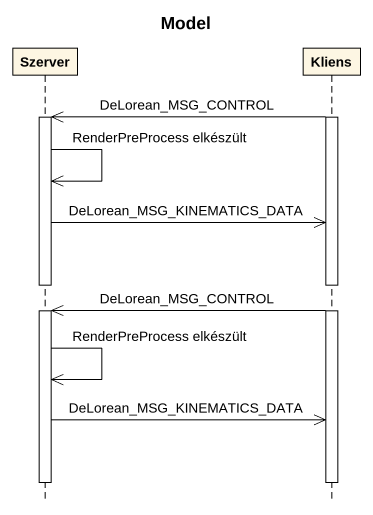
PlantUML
@startuml
title Model
hide footbox
participant Szerver
participant Kliens

activate Kliens
Kliens ->> Szerver : DeLorean_MSG_CONTROL
activate Szerver
Szerver ->> Szerver : RenderPreProcess elkészült
Szerver ->> Kliens : DeLorean_MSG_KINEMATICS_DATA
deactivate Szerver
Kliens ->> Szerver : DeLorean_MSG_CONTROL
activate Szerver
Szerver ->> Szerver : RenderPreProcess elkészült
Szerver ->> Kliens : DeLorean_MSG_KINEMATICS_DATA
deactivate Szerver
deactivate Kliens
@enduml
